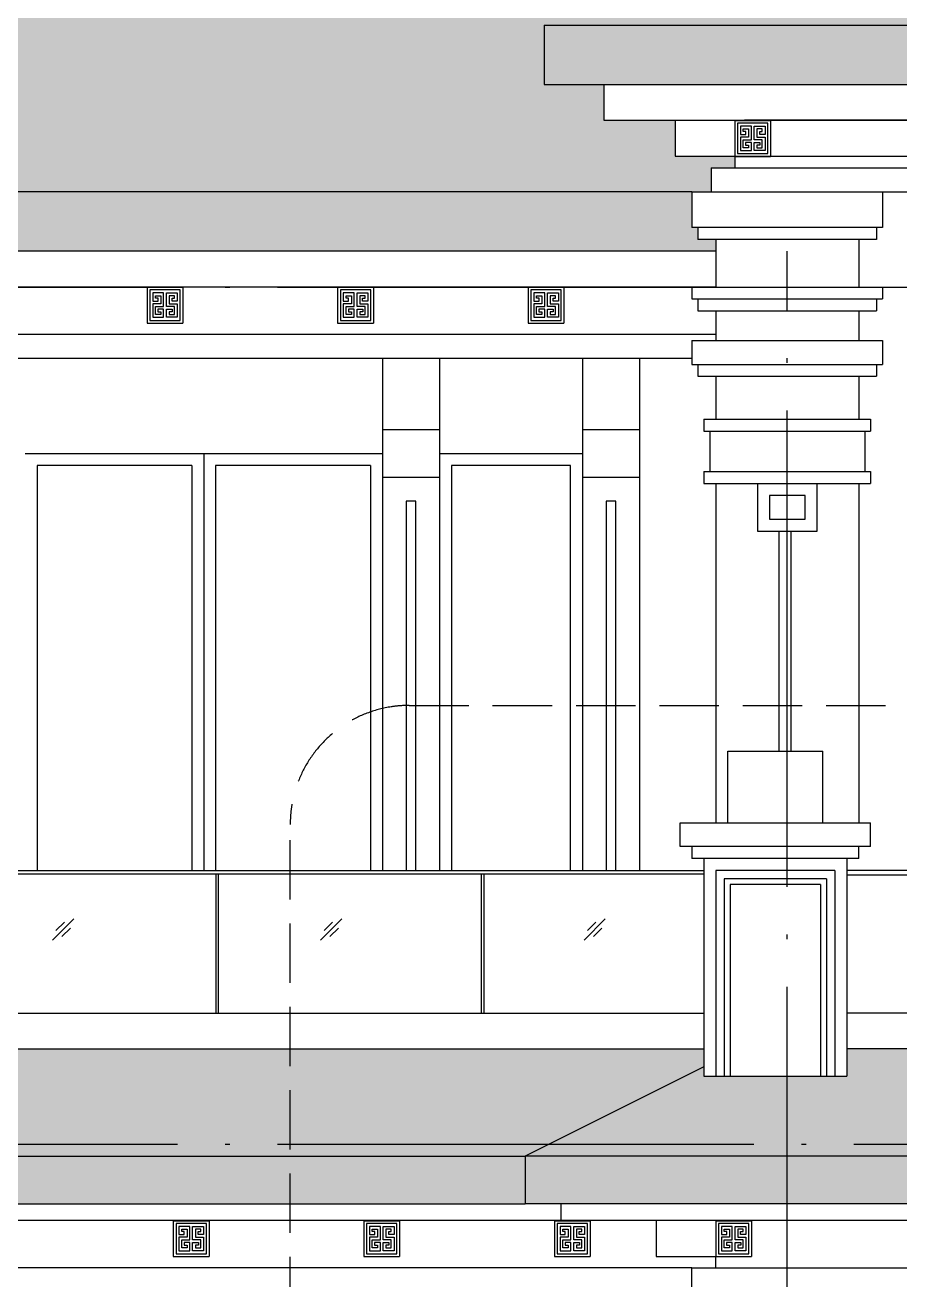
# Model space of a CAD drawing. Extents: x 44111 to 90315, y 4379 to 151689.
# Drawn here: x 57573 to 61246, y 138549 to 143819 of the extents above; entities that cross this region are included whole.
import ezdxf

# ---------------------------------------------------------------- set-up
doc = ezdxf.new("R2010")
doc.units = 0
doc.header["$LTSCALE"] = 1000
doc.header["$MEASUREMENT"] = 0
doc.linetypes.add('DASH', pattern=[0.35, 0.25, -0.1])
doc.linetypes.add('DOTE', pattern=[2.42, 2, -0.2, 0.02, -0.2])
for name, color, linetype in [('A-DOTE', 1, 'DOTE'), ('A-瓦屋面填充', 8, 'Continuous'), ('A-立面外墙材料填充', 8, 'Continuous'), ('A-立面看线', 50, 'Continuous'), ('DIM_ELEV', 3, 'Continuous'), ('J-LM-外墙材料分色', 249, 'Continuous'), ('J-LM-门窗框', 157, 'Continuous'), ('SURFACE', 6, 'Continuous')]:
    doc.layers.add(name, color=color, linetype=linetype)
pattern_1 = [(180, (-591384.08, 755430.08), (-200, -200), [40, -160]), (225, (-591464.08, 755410.08), (-2e-14, -200), [56.56854, -226.27417]), (270, (-591504.08, 755370.08), (200, -200), [200]), (315, (-591544.08, 755410.08), (200, -5e-14), [56.56854, -226.27417]), (206.565051, (-591424.08, 755430.08), (-200, -2e-07), [44.72, -402.493595]), (153.434949, (-591544.08, 755410.08), (-200, 2e-07), [44.72, -402.493595])]
pattern_2 = [(41.9872125, (-591259.077, 755447.22), (299.9999956, 225.0000049), [4.804866, -1004.216925]), (68.1985905, (-591330.505, 755439.72), (149.9999999, 450.0000002), [17.30946, -1194.35262]), (60.945396, (-591334.077, 755431.15), (149.99998994, 225.0000064), [7.35402, -1536.99045]), (90, (-591330.5, 755437.58), (150, -9e-15), [2.142857, -222.85713]), (71.565051, (-591260.505, 755442.936), (3e-07, 225.0000005), [4.51754, -469.824105]), (171.469234, (-591260.505, 755442.936), (-149.9999995, 1.4e-06), [7.222767, -1509.5583]), (79.215702, (-591270.505, 755429.007), (150.00000075, 900.0000004), [15.269685, -1588.04715]), (62.1329961, (-591383.3624, 755497.5784), (599.99999271, 1125.0000044), [35.147284, -7345.78245]), (0, (-591381.2, 755530.57), (0, 225), [0, -150]), (64.9831065, (-591284.077, 755571.507), (300.00000076, 674.99999954), [23.647065, -2459.2947]), (81.4391104, (-591226.2196, 755482.5784), (299.999999483, 2024.99998723), [33.588522, -7020.0009]), (82.8749836, (-591309.077, 755502.936), (149.99999099, 1125.00000113), [17.276266, -3610.7397]), (76.75948, (-591324.077, 755455.793), (150.00000146, 674.99999948), [37.42339, -3892.0326]), (0, (-591347.46, 755455.9), (0, 225), [0, -150]), (0, (-591345.05, 755453.5), (0, 225), [0, -150]), (0, (-591328.18, 755465.54), (0, 225), [0, -150]), (0, (-591333, 755492.03), (0, 225), [0, -150]), (59.0362434, (-591315.505, 755492.221), (149.99998805, 225.00000645), [12.494896, -2611.4334]), (0, (-591309.1, 755502.52), (0, 225), [0, -150]), (0, (-591328.18, 755494.44), (0, 225), [0, -150]), (0, (-591320.95, 755508.9), (0, 225), [0, -150]), (0, (-591328.18, 755487.21), (0, 225), [0, -150]), (50.194429, (-591241.22, 755471.864), (150.0000001, 225.0000001), [5.57875, -1165.9587]), (90, (-591241.22, 755465.44), (150, -9e-15), [6.42857, -218.57142]), (43.6677801, (-591249.077, 755457.936), (450.00000034, 449.99999912), [10.862076, -2270.1738]), (90, (-591249.08, 755455.8), (150, -9e-15), [2.142857, -222.85713]), (39.805571, (-591255.505, 755450.436), (299.99999284, 225.00000885), [8.368125, -1748.93805]), (0, (-591277.57, 755465.54), (0, 225), [0, -150]), (0, (-591240.9, 755472.33), (0, 225), [0, -150]), (0, (-591240.9, 755472.33), (0, 225), [0, -150]), (29.3577535, (-591237.648, 755476.15), (449.9999991, 225.0000013), [13.112542, -1363.704435]), (0, (-591241.41, 755487.21), (0, 225), [0, -150]), (146.309932, (-591284.077, 755571.507), (-300.00000184, 224.9999961), [15.452362, -1607.0457]), (8.1301023, (-591300.505, 755541.507), (1499.99998944, 224.99999867), [15.152287, -3166.8282]), (47.8624052, (-591334.077, 755537.221), (600.000000265, 674.999999374), [20.22829, -4227.71235]), (14.6208739, (-591366.934, 755528.65), (899.99999752, 225.00000939), [33.956755, -3531.5025]), (0, (-591354.7, 755542.6), (0, 225), [0, -150]), (18.4349488, (-591306.934, 755520.078), (600.00000006, 224.9999993), [6.77631, -1416.248625]), (16.699244, (-591300.505, 755522.22), (149.999997, 1.24e-05), [3.72868, -779.294295]), (101.093723, (-591296.934, 755523.293), (-300.00000262, 1574.99998526), [18.561123, -3879.2748]), (0, (-591316.13, 755532.98), (0, 225), [0, -150]), (0, (-591300.58, 755541.93), (0, 225), [0, -150]), (0, (-591320.95, 755516.12), (0, 225), [0, -150]), (0, (-591340.23, 755564.29), (0, 225), [0, -150]), (0, (-591347.46, 755554.65), (0, 225), [0, -150]), (44.1449026, (-591309.077, 755568.293), (450.00000077, 449.99999998), [16.92194, -3536.6853]), (54.5829447, (-591320.505, 755552.221), (150.00000042, 224.99999911), [19.720626, -4121.6106]), (0, (-591308.87, 755568.44), (0, 225), [0, -150]), (0, (-591330.6, 755557.06), (0, 225), [0, -150]), (0, (-591308.87, 755568.44), (0, 225), [0, -150]), (0, (-591320.48, 755551.87), (0, 225), [0, -150]), (75.0685828, (-591285.505, 755543.65), (150, 675.0000002), [5.544348, -1158.76875]), (90, (-591284.08, 755549), (150, -9e-15), [22.5, -202.5]), (50.194429, (-591257.648, 755643.293), (150.0000001, 225.0000001), [5.57875, -1165.9587]), (0, (-591299.26, 755595.6), (0, 225), [0, -150]), (0, (-591294.44, 755593.2), (0, 225), [0, -150]), (0, (-591313.72, 755598), (0, 225), [0, -150]), (0, (-591289.62, 755624.5), (0, 225), [0, -150]), (53.1301023, (-591274.077, 755611.15), (150.00000021, 224.99999986), [10.714286, -2239.28565]), (90, (-591274.08, 755592.94), (150, -9e-15), [18.214285, -206.78571]), (0, (-591274.05, 755593.3), (0, 225), [0, -150]), (23.1985905, (-591262.648, 755641.15), (450.0000003, 225.0000001), [5.43984, -1136.926125]), (66.037511, (-591264.077, 755637.936), (150, 449.9999997), [3.51745, -735.14688]), (66.037511, (-591265.505, 755634.72), (150, 449.9999997), [3.51745, -735.14688]), (81.8698976, (-591267.648, 755619.721), (150.00000065, 1125.00000011), [15.152287, -3166.8282]), (90, (-591254.08, 755647.58), (150, -9e-15), [5.357144, -219.642855]), (0, (-591270.55, 755655.08), (0, 225), [0, -150])]

# ---------------------------------------------------------------- blocks, each defined once
blk = doc.blocks.new('A$C699906CB')
for p, q in [((179, 179), (0, 0)), ((100, 150), (29, 79)), ((150, 100), (79, 29))]:
    blk.add_line(p, q)
blk = doc.blocks.new('IKJJJJJJJ')
at = {"layer": 'A-立面看线'}
for p, q in [((637154.8, -889743.8), (642432.4, -889743.8)), ((637154.8, -889843.8), (637154.8, -889743.8))]:
    blk.add_line(p, q, dxfattribs=at)
blk = doc.blocks.new('1')
at = {"layer": 'DIM_ELEV', "linetype": 'DASH'}
for p, q in [((650570.7, -614468.3), (657432.8, -614468.3)), ((650070.7, -624733.9), (650070.7, -614968.3))]:
    blk.add_line(p, q, dxfattribs=at)
blk.add_arc((650570.7, -614968.3), 500, 90, 180, dxfattribs=at)

msp = doc.modelspace()

# ---------------------------------------------------------------- hatches: boundary and pattern name
at = {"layer": 'A-瓦屋面填充'}
h = msp.add_hatch(dxfattribs=at)
h.set_pattern_fill('弯瓦屋面', color=256, scale=100, angle=180)
h.set_pattern_definition(pattern_1)
h.paths.add_polyline_path([(63063.5, 145175.3), (62382.5, 145175.3), (62082.5, 145475.3), (62682.5, 145475.3), (62382.5, 145175.3), (63063.5, 145175.3), (65473.5, 143819.2), (66373.5, 143819.2), (66373.5, 143569.2), (66123.5, 143569.2), (66123.5, 143419.2), (65823.5, 143419.2), (65823.5, 143269.2), (65573.5, 143269.2), (65573.5, 143219.2), (65623.5, 143219.2), (65623.5, 143119.2), (65753.5, 143119.2), (69673.5, 143119.2), (63973.5, 145969.2), (62972.9, 145969.2), (61393.5, 145979.2), (56347.1, 143456), (56425.2, 143119.2), (60373.5, 143119.2), (60373.5, 143119.2), (60453.5, 143119.2), (60453.5, 143219.2), (60553.5, 143219.2), (60553.5, 143269.2), (60303.5, 143269.2), (60303.5, 143419.2), (60003.5, 143419.2), (60003.5, 143569.2), (59753.5, 143569.2), (59753.5, 143819.2), (60653.5, 143819.2)])
h.paths.add_polyline_path([(63063.5, 145175.3), (60653.5, 143819.2), (63003.5, 143819.2), (62703.5, 144119.2), (63303.5, 144119.2), (63003.5, 143819.2), (65473.5, 143819.2)], flags=17)
h.paths.add_polyline_path([(61933.9, 144149.8), (63002.7, 144149.8), (63002.7, 144596), (61933.9, 144596)], flags=24)
h = msp.add_hatch(dxfattribs=at)
h.set_pattern_fill('弯瓦屋面', color=256, scale=100, angle=180)
h.set_pattern_definition(pattern_1)
h.paths.add_polyline_path([(58686.6, 139519.2), (56153.5, 139519.2), (56153.5, 139404), (55793.5, 139404), (55793.5, 139119.2), (58686.6, 139119.2)])
h.paths.add_polyline_path([(55793.5, 139404), (55553.5, 139404), (55553.5, 139446), (54972.5, 139119.2), (55793.5, 139119.2)])
h.paths.add_polyline_path([(55793.5, 139119.2), (54972.5, 139119.2), (54883.6, 139069.2), (55793.5, 139069.2)])
h.paths.add_polyline_path([(58686.6, 139119.2), (55793.5, 139119.2), (55793.5, 139069.2), (58686.6, 139069.2)])
h.paths.add_polyline_path([(59773.2, 139119.2), (58686.6, 139119.2), (58686.6, 139069.2), (59673.2, 139069.2)])
h.paths.add_polyline_path([(60423.5, 139444.3), (60423.5, 139519.2), (58686.6, 139519.2), (58686.6, 139119.2), (59773.2, 139119.2)])
h.paths.add_polyline_path([(65353.5, 139404.2), (65103.5, 139404.2), (65103.5, 139519.2), (61023.5, 139519.2), (61023.5, 139404.2), (60773.5, 139404.2), (60773.5, 139119.2), (65353.5, 139119.2)])
h.paths.add_polyline_path([(60773.5, 139404.2), (60423.5, 139404.2), (60423.5, 139444.3), (59773.2, 139119.2), (60773.5, 139119.2)])
h.paths.add_polyline_path([(60773.5, 139119.2), (59773.2, 139119.2), (59673.2, 139069.2), (60773.5, 139069.2)])
h.paths.add_polyline_path([(65353.5, 139119.2), (60773.5, 139119.2), (60773.5, 139069.2), (65353.5, 139069.2)])
h.paths.add_polyline_path([(65703.5, 139413.6), (65703.5, 139404.2), (65353.5, 139404.2), (65353.5, 139119.2), (66344.6, 139119.2)])
h.paths.add_polyline_path([(66344.6, 139119.2), (65353.5, 139119.2), (65353.5, 139069.2), (66453.5, 139069.2)])
h.paths.add_polyline_path([(69553.5, 139404), (69193.5, 139404), (69193.5, 139519.2), (65703.5, 139519.2), (65703.5, 139413.6), (66344.6, 139119.2), (69553.5, 139119.2)])
h.paths.add_polyline_path([(69793.5, 139446), (69793.5, 139404), (69553.5, 139404), (69553.5, 139119.2), (70374.5, 139119.2)])
h.paths.add_polyline_path([(69553.5, 139119.2), (66344.6, 139119.2), (66453.5, 139069.2), (69553.5, 139069.2)])
h.paths.add_polyline_path([(70374.5, 139119.2), (69553.5, 139119.2), (69553.5, 139069.2), (70463.4, 139069.2)])
h = msp.add_hatch(dxfattribs=at)
h.set_pattern_fill('弯瓦屋面', color=256, scale=100, angle=180)
h.set_pattern_definition(pattern_1)
h.paths.add_polyline_path([(55793.5, 139069.2), (54883.6, 139069.2), (54883.6, 139069.2), (54883.6, 138869.2), (55033.6, 138869.2), (55793.5, 138869.2)])
h.paths.add_polyline_path([(58686.6, 139069.2), (55793.5, 139069.2), (55793.5, 138869.2), (58686.6, 138869.2)])
h.paths.add_polyline_path([(60773.5, 139069.2), (59673.2, 139069.2), (59673.2, 138869.2), (60773.5, 138869.2)])
h.paths.add_polyline_path([(59673.2, 139069.2), (58686.6, 139069.2), (58686.6, 138869.2), (59673.2, 138869.2)])
h.paths.add_polyline_path([(65353.5, 139069.2), (60773.5, 139069.2), (60773.5, 138869.2), (61408.1, 138869.2), (65353.5, 138869.2)])
at = {"layer": 'J-LM-外墙材料分色'}
h = msp.add_hatch(dxfattribs=at)
h.set_pattern_fill('大理石', color=159, scale=50)
h.set_pattern_definition(pattern_2)
h.paths.add_polyline_path([(56425.2, 143119.2), (54873.5, 143119.2), (54873.5, 142869.2), (56483.2, 142869.2)])
h.paths.add_polyline_path([(60398.5, 142969.2), (60373.5, 142969.2), (60373.5, 143119.2), (56425.2, 143119.2), (56483.2, 142869.2), (60473.5, 142869.2), (60473.5, 142919.2), (60398.5, 142919.2)])
h.paths.add_polyline_path([(66373.5, 143819.2), (59753.5, 143819.2), (59753.5, 143569.2), (66373.5, 143569.2)])
h.paths.add_polyline_path([(70473.5, 143119.2), (65753.5, 143119.2), (65753.5, 142969.2), (65728.5, 142969.2), (65728.5, 142919.2), (65653.5, 142919.2), (65653.5, 142869.2), (70473.5, 142869.2)])
h = msp.add_hatch(dxfattribs=at)
h.set_pattern_fill('大理石', color=159, scale=50)
h.set_pattern_definition(pattern_2)
h.paths.add_polyline_path([(69553.5, 139069.2), (66548.7, 139069.2), (66548.7, 138869.2), (69553.5, 138869.2)])
h.paths.add_polyline_path([(66548.7, 139069.2), (66453.8, 139069.2), (66453.8, 138869.2), (66548.7, 138869.2)])
h.paths.add_polyline_path([(70463.4, 139069.2), (69553.5, 139069.2), (69553.5, 138869.2), (70313.4, 138869.2), (70313.4, 138869.2), (70463.4, 138869.2)])
h.paths.add_polyline_path([(66453.5, 139069.2), (60773.5, 139069.2), (60773.5, 138869.2), (61408.1, 138869.2), (66453.5, 138869.2), (66453.5, 139069.2)])

# ---------------------------------------------------------------- linework, layer by layer
for p, q in [((60553.5, 143417.9), (60703.5, 143417.9)), ((60564.7, 143406.7), (60564.7, 143279.2)), ((60692.2, 143406.7), (60564.7, 143406.7)), ((65413.5, 143419.2), (60593.5, 143419.2)), ((60692.2, 143279.2), (60692.2, 143406.7)), ((60703.5, 143417.9), (60703.5, 143267.9)), ((60622.7, 143394.1), (60577.1, 143394.1)), ((60577.1, 143394.1), (60577.1, 143360)), ((60577.1, 143360), (60599.4, 143360)), ((60577.1, 143348.7), (60577.1, 143291.9)), ((60611.4, 143348.7), (60577.1, 143348.7)), ((60588.6, 143371.9), (60588.6, 143382.8)), ((60588.6, 143382.8), (60611.4, 143382.8)), ((60599.4, 143371.9), (60588.6, 143371.9)), ((60599.4, 143360), (60599.4, 143371.9)), ((60611.4, 143382.8), (60611.4, 143348.7)), ((60622.7, 143337.2), (60622.7, 143394.1)), ((60634.7, 143394.1), (60680.2, 143394.1)), ((60634.7, 143337.2), (60634.7, 143394.1)), ((60646, 143382.8), (60646, 143348.7)), ((60668.7, 143382.8), (60646, 143382.8)), ((60646, 143348.7), (60680.2, 143348.7)), ((60657.9, 143371.9), (60668.7, 143371.9)), ((60657.9, 143360), (60657.9, 143371.9)), ((60680.2, 143360), (60657.9, 143360)), ((60668.7, 143371.9), (60668.7, 143382.8)), ((60680.2, 143394.1), (60680.2, 143360)), ((60680.2, 143348.7), (60680.2, 143291.9)), ((60577.1, 143291.9), (60622.7, 143291.9)), ((60588.6, 143303.2), (60588.6, 143337.2)), ((60588.6, 143337.2), (60622.7, 143337.2)), ((60611.4, 143303.2), (60588.6, 143303.2)), ((60598.7, 143326), (60598.7, 143314.7)), ((60622.7, 143326), (60598.7, 143326)), ((60598.7, 143314.7), (60611.4, 143314.7)), ((60611.4, 143314.7), (60611.4, 143303.2)), ((60622.7, 143291.9), (60622.7, 143326)), ((60668.7, 143337.2), (60634.7, 143337.2)), ((60634.7, 143326), (60658.6, 143326)), ((60634.7, 143291.9), (60634.7, 143326)), ((60680.2, 143291.9), (60634.7, 143291.9)), ((60646, 143314.7), (60646, 143303.2)), ((60658.6, 143314.7), (60646, 143314.7)), ((60646, 143303.2), (60668.7, 143303.2)), ((60658.6, 143326), (60658.6, 143314.7)), ((60668.7, 143303.2), (60668.7, 143337.2)), ((60553.5, 143267.9), (60703.5, 143267.9)), ((60564.7, 143279.2), (60692.2, 143279.2))]:
    msp.add_line(p, q)
at = {"layer": 'A-DOTE'}
for p, q in [((60773.5, 130520.4), (60773.5, 142869.2)), ((53793.5, 142719.2), (77553.5, 142719.2)), ((53793.5, 139119.2), (77553.5, 139119.2))]:
    msp.add_line(p, q, dxfattribs=at)
at = {"layer": 'A-立面外墙材料填充'}
for p, q in [((58085.8, 142717.9), (58085.8, 142567.9)), ((58085.8, 142717.9), (58235.8, 142717.9)), ((58235.8, 142717.9), (58235.8, 142567.9)), ((58885.8, 142717.9), (58885.8, 142567.9)), ((58885.8, 142717.9), (59035.8, 142717.9)), ((59035.8, 142717.9), (59035.8, 142567.9)), ((59685.8, 142717.9), (59685.8, 142567.9)), ((59685.8, 142717.9), (59835.8, 142717.9)), ((59835.8, 142717.9), (59835.8, 142567.9)), ((58097.1, 142706.7), (58097.1, 142579.2)), ((58224.6, 142706.7), (58097.1, 142706.7)), ((58155, 142694.1), (58109.4, 142694.1)), ((58109.4, 142694.1), (58109.4, 142660)), ((58109.4, 142660), (58131.7, 142660)), ((58120.9, 142671.9), (58120.9, 142682.8)), ((58120.9, 142682.8), (58143.7, 142682.8)), ((58131.7, 142671.9), (58120.9, 142671.9)), ((58131.7, 142660), (58131.7, 142671.9)), ((58143.7, 142682.8), (58143.7, 142648.7)), ((58155, 142637.2), (58155, 142694.1)), ((58167, 142694.1), (58212.6, 142694.1)), ((58167, 142637.2), (58167, 142694.1)), ((58178.3, 142682.8), (58178.3, 142648.7)), ((58201.1, 142682.8), (58178.3, 142682.8)), ((58190.3, 142671.9), (58201.1, 142671.9)), ((58190.3, 142660), (58190.3, 142671.9)), ((58212.6, 142660), (58190.3, 142660)), ((58201.1, 142671.9), (58201.1, 142682.8)), ((58212.6, 142694.1), (58212.6, 142660)), ((58224.6, 142579.2), (58224.6, 142706.7)), ((58897.1, 142706.7), (58897.1, 142579.2)), ((59024.6, 142706.7), (58897.1, 142706.7)), ((58955, 142694.1), (58909.4, 142694.1)), ((58909.4, 142694.1), (58909.4, 142660)), ((58909.4, 142660), (58931.7, 142660)), ((58920.9, 142671.9), (58920.9, 142682.8)), ((58920.9, 142682.8), (58943.7, 142682.8)), ((58931.7, 142671.9), (58920.9, 142671.9)), ((58931.7, 142660), (58931.7, 142671.9)), ((58943.7, 142682.8), (58943.7, 142648.7)), ((58955, 142637.2), (58955, 142694.1)), ((58967, 142694.1), (59012.6, 142694.1)), ((58967, 142637.2), (58967, 142694.1)), ((58978.3, 142682.8), (58978.3, 142648.7)), ((59001.1, 142682.8), (58978.3, 142682.8)), ((58990.3, 142671.9), (59001.1, 142671.9)), ((58990.3, 142660), (58990.3, 142671.9)), ((59012.6, 142660), (58990.3, 142660)), ((59001.1, 142671.9), (59001.1, 142682.8)), ((59012.6, 142694.1), (59012.6, 142660)), ((59024.6, 142579.2), (59024.6, 142706.7)), ((59697.1, 142706.7), (59697.1, 142579.2)), ((59824.6, 142706.7), (59697.1, 142706.7)), ((59755, 142694.1), (59709.4, 142694.1)), ((59709.4, 142694.1), (59709.4, 142660)), ((59709.4, 142660), (59731.7, 142660)), ((59720.9, 142671.9), (59720.9, 142682.8)), ((59720.9, 142682.8), (59743.7, 142682.8)), ((59731.7, 142671.9), (59720.9, 142671.9)), ((59731.7, 142660), (59731.7, 142671.9)), ((59743.7, 142682.8), (59743.7, 142648.7)), ((59755, 142637.2), (59755, 142694.1)), ((59767, 142694.1), (59812.6, 142694.1)), ((59767, 142637.2), (59767, 142694.1)), ((59778.3, 142682.8), (59778.3, 142648.7)), ((59801.1, 142682.8), (59778.3, 142682.8)), ((59790.3, 142671.9), (59801.1, 142671.9)), ((59790.3, 142660), (59790.3, 142671.9)), ((59812.6, 142660), (59790.3, 142660)), ((59801.1, 142671.9), (59801.1, 142682.8)), ((59812.6, 142694.1), (59812.6, 142660)), ((59824.6, 142579.2), (59824.6, 142706.7)), ((58109.4, 142648.7), (58109.4, 142591.9)), ((58143.7, 142648.7), (58109.4, 142648.7)), ((58120.9, 142603.2), (58120.9, 142637.2)), ((58120.9, 142637.2), (58155, 142637.2)), ((58131, 142626), (58131, 142614.7)), ((58155, 142626), (58131, 142626)), ((58131, 142614.7), (58143.7, 142614.7)), ((58143.7, 142614.7), (58143.7, 142603.2)), ((58155, 142591.9), (58155, 142626)), ((58201.1, 142637.2), (58167, 142637.2)), ((58167, 142626), (58191, 142626)), ((58167, 142591.9), (58167, 142626)), ((58178.3, 142648.7), (58212.6, 142648.7)), ((58178.3, 142614.7), (58178.3, 142603.2)), ((58191, 142614.7), (58178.3, 142614.7)), ((58191, 142626), (58191, 142614.7)), ((58201.1, 142603.2), (58201.1, 142637.2)), ((58212.6, 142648.7), (58212.6, 142591.9)), ((58909.4, 142648.7), (58909.4, 142591.9)), ((58943.7, 142648.7), (58909.4, 142648.7)), ((58920.9, 142603.2), (58920.9, 142637.2)), ((58920.9, 142637.2), (58955, 142637.2)), ((58931, 142626), (58931, 142614.7)), ((58955, 142626), (58931, 142626)), ((58931, 142614.7), (58943.7, 142614.7)), ((58943.7, 142614.7), (58943.7, 142603.2)), ((58955, 142591.9), (58955, 142626)), ((59001.1, 142637.2), (58967, 142637.2)), ((58967, 142626), (58991, 142626)), ((58967, 142591.9), (58967, 142626)), ((58978.3, 142648.7), (59012.6, 142648.7)), ((58978.3, 142614.7), (58978.3, 142603.2)), ((58991, 142614.7), (58978.3, 142614.7)), ((58991, 142626), (58991, 142614.7)), ((59001.1, 142603.2), (59001.1, 142637.2)), ((59012.6, 142648.7), (59012.6, 142591.9)), ((59709.4, 142648.7), (59709.4, 142591.9)), ((59743.7, 142648.7), (59709.4, 142648.7)), ((59720.9, 142603.2), (59720.9, 142637.2)), ((59720.9, 142637.2), (59755, 142637.2)), ((59731, 142626), (59731, 142614.7)), ((59755, 142626), (59731, 142626)), ((59731, 142614.7), (59743.7, 142614.7)), ((59743.7, 142614.7), (59743.7, 142603.2)), ((59755, 142591.9), (59755, 142626)), ((59801.1, 142637.2), (59767, 142637.2)), ((59767, 142626), (59791, 142626)), ((59767, 142591.9), (59767, 142626)), ((59778.3, 142648.7), (59812.6, 142648.7)), ((59778.3, 142614.7), (59778.3, 142603.2)), ((59791, 142614.7), (59778.3, 142614.7)), ((59791, 142626), (59791, 142614.7)), ((59801.1, 142603.2), (59801.1, 142637.2)), ((59812.6, 142648.7), (59812.6, 142591.9)), ((58085.8, 142567.9), (58235.8, 142567.9)), ((58097.1, 142579.2), (58224.6, 142579.2)), ((58109.4, 142591.9), (58155, 142591.9)), ((58143.7, 142603.2), (58120.9, 142603.2)), ((58212.6, 142591.9), (58167, 142591.9)), ((58178.3, 142603.2), (58201.1, 142603.2)), ((58885.8, 142567.9), (59035.8, 142567.9)), ((58897.1, 142579.2), (59024.6, 142579.2)), ((58909.4, 142591.9), (58955, 142591.9)), ((58943.7, 142603.2), (58920.9, 142603.2)), ((59012.6, 142591.9), (58967, 142591.9)), ((58978.3, 142603.2), (59001.1, 142603.2)), ((59685.8, 142567.9), (59835.8, 142567.9)), ((59697.1, 142579.2), (59824.6, 142579.2)), ((59709.4, 142591.9), (59755, 142591.9)), ((59743.7, 142603.2), (59720.9, 142603.2)), ((59812.6, 142591.9), (59767, 142591.9)), ((59778.3, 142603.2), (59801.1, 142603.2)), ((60473.5, 140269.2), (60473.5, 139404.2)), ((60973.5, 140269.2), (60473.5, 140269.2)), ((60973.5, 140269.2), (60973.5, 139404.2)), ((60508.5, 140234.2), (60508.5, 139404.2)), ((60938.5, 140234.2), (60508.5, 140234.2)), ((60533.5, 140209.2), (60533.5, 139404.2)), ((60913.5, 140209.2), (60533.5, 140209.2)), ((60913.5, 140209.2), (60913.5, 139404.2)), ((60938.5, 140234.2), (60938.5, 139404.2)), ((58195.8, 138797.9), (58195.8, 138647.9)), ((58195.8, 138797.9), (58345.8, 138797.9)), ((58207.1, 138786.7), (58207.1, 138659.2)), ((58334.6, 138786.7), (58207.1, 138786.7)), ((58265, 138774.1), (58219.4, 138774.1)), ((58219.4, 138774.1), (58219.4, 138740)), ((58230.9, 138751.9), (58230.9, 138762.8)), ((58230.9, 138762.8), (58253.7, 138762.8)), ((58253.7, 138762.8), (58253.7, 138728.7)), ((58265, 138717.2), (58265, 138774.1)), ((58277, 138774.1), (58322.6, 138774.1)), ((58277, 138717.2), (58277, 138774.1)), ((58288.3, 138762.8), (58288.3, 138728.7)), ((58311.1, 138762.8), (58288.3, 138762.8)), ((58311.1, 138751.9), (58311.1, 138762.8)), ((58322.6, 138774.1), (58322.6, 138740)), ((58334.6, 138659.2), (58334.6, 138786.7)), ((58345.8, 138797.9), (58345.8, 138647.9)), ((58995.8, 138797.9), (58995.8, 138647.9)), ((58995.8, 138797.9), (59145.8, 138797.9)), ((59007.1, 138786.7), (59007.1, 138659.2)), ((59134.6, 138786.7), (59007.1, 138786.7)), ((59065, 138774.1), (59019.4, 138774.1)), ((59019.4, 138774.1), (59019.4, 138740)), ((59030.9, 138751.9), (59030.9, 138762.8)), ((59030.9, 138762.8), (59053.7, 138762.8)), ((59053.7, 138762.8), (59053.7, 138728.7)), ((59065, 138717.2), (59065, 138774.1)), ((59077, 138774.1), (59122.6, 138774.1)), ((59077, 138717.2), (59077, 138774.1)), ((59088.3, 138762.8), (59088.3, 138728.7)), ((59111.1, 138762.8), (59088.3, 138762.8)), ((59111.1, 138751.9), (59111.1, 138762.8)), ((59122.6, 138774.1), (59122.6, 138740)), ((59134.6, 138659.2), (59134.6, 138786.7)), ((59145.8, 138797.9), (59145.8, 138647.9)), ((59795.8, 138797.9), (59795.8, 138647.9)), ((59795.8, 138797.9), (59945.8, 138797.9)), ((59807.1, 138786.7), (59807.1, 138659.2)), ((59934.6, 138786.7), (59807.1, 138786.7)), ((59865, 138774.1), (59819.4, 138774.1)), ((59819.4, 138774.1), (59819.4, 138740)), ((59830.9, 138751.9), (59830.9, 138762.8)), ((59830.9, 138762.8), (59853.7, 138762.8)), ((59853.7, 138762.8), (59853.7, 138728.7)), ((59865, 138717.2), (59865, 138774.1)), ((59877, 138774.1), (59922.6, 138774.1)), ((59877, 138717.2), (59877, 138774.1)), ((59888.3, 138762.8), (59888.3, 138728.7)), ((59911.1, 138762.8), (59888.3, 138762.8)), ((59911.1, 138751.9), (59911.1, 138762.8)), ((59922.6, 138774.1), (59922.6, 138740)), ((59934.6, 138659.2), (59934.6, 138786.7)), ((59945.8, 138797.9), (59945.8, 138647.9)), ((60473.2, 138797.9), (60473.2, 138647.9)), ((60473.2, 138797.9), (60623.2, 138797.9)), ((60484.4, 138786.7), (60484.4, 138659.2)), ((60611.9, 138786.7), (60484.4, 138786.7)), ((60542.3, 138774.1), (60496.8, 138774.1)), ((60496.8, 138774.1), (60496.8, 138740)), ((60508.3, 138751.9), (60508.3, 138762.8)), ((60508.3, 138762.8), (60531, 138762.8)), ((60531, 138762.8), (60531, 138728.7)), ((60542.3, 138717.2), (60542.3, 138774.1)), ((60554.3, 138774.1), (60599.9, 138774.1)), ((60554.3, 138717.2), (60554.3, 138774.1)), ((60565.7, 138762.8), (60565.7, 138728.7)), ((60588.4, 138762.8), (60565.7, 138762.8)), ((60588.4, 138751.9), (60588.4, 138762.8)), ((60599.9, 138774.1), (60599.9, 138740)), ((60611.9, 138659.2), (60611.9, 138786.7)), ((60623.2, 138797.9), (60623.2, 138647.9)), ((58219.4, 138740), (58241.7, 138740)), ((58219.4, 138728.7), (58219.4, 138671.9)), ((58253.7, 138728.7), (58219.4, 138728.7)), ((58241.7, 138751.9), (58230.9, 138751.9)), ((58230.9, 138683.2), (58230.9, 138717.2)), ((58230.9, 138717.2), (58265, 138717.2)), ((58241.7, 138740), (58241.7, 138751.9)), ((58311.1, 138717.2), (58277, 138717.2)), ((58288.3, 138728.7), (58322.6, 138728.7)), ((58300.3, 138751.9), (58311.1, 138751.9)), ((58300.3, 138740), (58300.3, 138751.9)), ((58322.6, 138740), (58300.3, 138740)), ((58311.1, 138683.2), (58311.1, 138717.2)), ((58322.6, 138728.7), (58322.6, 138671.9)), ((59019.4, 138740), (59041.7, 138740)), ((59019.4, 138728.7), (59019.4, 138671.9)), ((59053.7, 138728.7), (59019.4, 138728.7)), ((59041.7, 138751.9), (59030.9, 138751.9)), ((59030.9, 138683.2), (59030.9, 138717.2)), ((59030.9, 138717.2), (59065, 138717.2)), ((59041.7, 138740), (59041.7, 138751.9)), ((59111.1, 138717.2), (59077, 138717.2)), ((59088.3, 138728.7), (59122.6, 138728.7)), ((59100.3, 138751.9), (59111.1, 138751.9)), ((59100.3, 138740), (59100.3, 138751.9)), ((59122.6, 138740), (59100.3, 138740)), ((59111.1, 138683.2), (59111.1, 138717.2)), ((59122.6, 138728.7), (59122.6, 138671.9)), ((59819.4, 138740), (59841.7, 138740)), ((59819.4, 138728.7), (59819.4, 138671.9)), ((59853.7, 138728.7), (59819.4, 138728.7)), ((59841.7, 138751.9), (59830.9, 138751.9)), ((59830.9, 138683.2), (59830.9, 138717.2)), ((59830.9, 138717.2), (59865, 138717.2)), ((59841.7, 138740), (59841.7, 138751.9)), ((59911.1, 138717.2), (59877, 138717.2)), ((59888.3, 138728.7), (59922.6, 138728.7)), ((59900.3, 138751.9), (59911.1, 138751.9)), ((59900.3, 138740), (59900.3, 138751.9)), ((59922.6, 138740), (59900.3, 138740)), ((59911.1, 138683.2), (59911.1, 138717.2)), ((59922.6, 138728.7), (59922.6, 138671.9)), ((60496.8, 138740), (60519.1, 138740)), ((60496.8, 138728.7), (60496.8, 138671.9)), ((60531, 138728.7), (60496.8, 138728.7)), ((60519.1, 138751.9), (60508.3, 138751.9)), ((60508.3, 138683.2), (60508.3, 138717.2)), ((60508.3, 138717.2), (60542.3, 138717.2)), ((60519.1, 138740), (60519.1, 138751.9)), ((60588.4, 138717.2), (60554.3, 138717.2)), ((60565.7, 138728.7), (60599.9, 138728.7)), ((60577.6, 138751.9), (60588.4, 138751.9)), ((60577.6, 138740), (60577.6, 138751.9)), ((60599.9, 138740), (60577.6, 138740)), ((60588.4, 138683.2), (60588.4, 138717.2)), ((60599.9, 138728.7), (60599.9, 138671.9)), ((58207.1, 138659.2), (58334.6, 138659.2)), ((58219.4, 138671.9), (58265, 138671.9)), ((58253.7, 138683.2), (58230.9, 138683.2)), ((58241, 138706), (58241, 138694.7)), ((58265, 138706), (58241, 138706)), ((58241, 138694.7), (58253.7, 138694.7)), ((58253.7, 138694.7), (58253.7, 138683.2)), ((58265, 138671.9), (58265, 138706)), ((58277, 138706), (58301, 138706)), ((58277, 138671.9), (58277, 138706)), ((58322.6, 138671.9), (58277, 138671.9)), ((58288.3, 138694.7), (58288.3, 138683.2)), ((58301, 138694.7), (58288.3, 138694.7)), ((58288.3, 138683.2), (58311.1, 138683.2)), ((58301, 138706), (58301, 138694.7)), ((59007.1, 138659.2), (59134.6, 138659.2)), ((59019.4, 138671.9), (59065, 138671.9)), ((59053.7, 138683.2), (59030.9, 138683.2)), ((59041, 138706), (59041, 138694.7)), ((59065, 138706), (59041, 138706)), ((59041, 138694.7), (59053.7, 138694.7)), ((59053.7, 138694.7), (59053.7, 138683.2)), ((59065, 138671.9), (59065, 138706)), ((59077, 138706), (59101, 138706)), ((59077, 138671.9), (59077, 138706)), ((59122.6, 138671.9), (59077, 138671.9)), ((59088.3, 138694.7), (59088.3, 138683.2)), ((59101, 138694.7), (59088.3, 138694.7)), ((59088.3, 138683.2), (59111.1, 138683.2)), ((59101, 138706), (59101, 138694.7)), ((59807.1, 138659.2), (59934.6, 138659.2)), ((59819.4, 138671.9), (59865, 138671.9)), ((59853.7, 138683.2), (59830.9, 138683.2)), ((59841, 138706), (59841, 138694.7)), ((59865, 138706), (59841, 138706)), ((59841, 138694.7), (59853.7, 138694.7)), ((59853.7, 138694.7), (59853.7, 138683.2)), ((59865, 138671.9), (59865, 138706)), ((59877, 138706), (59901, 138706)), ((59877, 138671.9), (59877, 138706)), ((59922.6, 138671.9), (59877, 138671.9)), ((59888.3, 138694.7), (59888.3, 138683.2)), ((59901, 138694.7), (59888.3, 138694.7)), ((59888.3, 138683.2), (59911.1, 138683.2)), ((59901, 138706), (59901, 138694.7)), ((60484.4, 138659.2), (60611.9, 138659.2)), ((60496.8, 138671.9), (60542.3, 138671.9)), ((60531, 138683.2), (60508.3, 138683.2)), ((60518.4, 138706), (60518.4, 138694.7)), ((60542.3, 138706), (60518.4, 138706)), ((60518.4, 138694.7), (60531, 138694.7)), ((60531, 138694.7), (60531, 138683.2)), ((60542.3, 138671.9), (60542.3, 138706)), ((60554.3, 138706), (60578.3, 138706)), ((60554.3, 138671.9), (60554.3, 138706)), ((60599.9, 138671.9), (60554.3, 138671.9)), ((60565.7, 138694.7), (60565.7, 138683.2)), ((60578.3, 138694.7), (60565.7, 138694.7)), ((60565.7, 138683.2), (60588.4, 138683.2)), ((60578.3, 138706), (60578.3, 138694.7)), ((58195.8, 138647.9), (58345.8, 138647.9)), ((58995.8, 138647.9), (59145.8, 138647.9)), ((59795.8, 138647.9), (59945.8, 138647.9)), ((60473.2, 138647.9), (60623.2, 138647.9))]:
    msp.add_line(p, q, dxfattribs=at)
at = {"layer": 'A-立面看线'}
for p, q in [((59753.5, 143819.2), (59753.5, 143569.2)), ((59753.5, 143819.2), (66373.5, 143819.2)), ((59753.5, 143569.2), (66373.5, 143569.2)), ((60003.5, 143569.2), (60003.5, 143419.2)), ((60003.5, 143419.2), (66123.5, 143419.2)), ((60303.5, 143419.2), (60303.5, 143269.2)), ((60553.5, 143419.2), (60553.5, 143219.2)), ((60303.5, 143269.2), (65823.5, 143269.2)), ((60453.5, 143219.2), (60453.5, 143119.2)), ((60453.5, 143219.2), (65623.5, 143219.2)), ((60373.5, 143119.2), (54873.5, 143119.2)), ((60373.5, 143119.2), (60373.5, 142969.2)), ((60373.5, 143119.2), (61173.5, 143119.2)), ((61173.5, 143119.2), (61173.5, 142969.2)), ((61173.5, 143119.2), (65753.5, 143119.2)), ((61173.5, 142969.2), (60373.5, 142969.2)), ((60398.5, 142969.2), (60398.5, 142919.2)), ((61148.5, 142969.2), (61148.5, 142919.2)), ((61148.5, 142919.2), (60398.5, 142919.2)), ((60473.5, 142919.2), (60473.5, 142719.2)), ((61073.5, 142919.2), (61073.5, 142719.2)), ((60473.5, 142869.2), (54873.5, 142869.2)), ((60473.5, 142719.2), (55123.5, 142719.2)), ((60373.5, 142719.2), (60373.5, 142669.2)), ((60373.5, 142719.2), (61173.5, 142719.2)), ((61173.5, 142719.2), (61173.5, 142669.2)), ((60373.5, 142669.2), (61173.5, 142669.2)), ((60398.5, 142669.2), (60398.5, 142619.2)), ((61148.5, 142669.2), (61148.5, 142619.2)), ((60398.5, 142619.2), (61148.5, 142619.2)), ((60473.5, 142619.2), (60473.5, 142494.2)), ((61073.5, 142619.2), (61073.5, 142494.2)), ((60473.5, 142519.2), (55573.5, 142519.2)), ((60373.5, 142494.2), (61173.5, 142494.2)), ((60373.5, 142494.2), (60373.5, 142394.2)), ((61173.5, 142494.2), (61173.5, 142394.2)), ((60373.5, 142419.2), (55453.5, 142419.2)), ((59073.5, 142419.2), (59073.5, 140269.2)), ((59313.5, 142419.2), (59313.5, 140269.2)), ((59913.5, 142419.2), (59913.5, 140269.2)), ((60153.5, 142419.2), (60153.5, 140269.2)), ((60373.5, 142394.2), (61173.5, 142394.2)), ((60398.5, 142394.2), (60398.5, 142344.2)), ((60398.5, 142344.2), (61148.5, 142344.2)), ((60473.5, 142344.2), (60473.5, 142164.2)), ((61073.5, 142344.2), (61073.5, 142164.2)), ((61148.5, 142394.2), (61148.5, 142344.2)), ((60423.5, 142164.2), (61123.5, 142164.2)), ((60423.5, 142164.2), (60423.5, 142114.2)), ((61123.5, 142164.2), (61123.5, 142114.2)), ((59313.5, 142119.2), (59073.5, 142119.2)), ((60153.5, 142119.2), (59913.5, 142119.2)), ((60423.5, 142114.2), (61123.5, 142114.2)), ((60448.5, 142114.2), (60448.5, 141944.2)), ((61098.5, 142114.2), (61098.5, 141944.2)), ((59073.5, 142019.2), (57573.5, 142019.2)), ((59913.5, 142019.2), (59313.5, 142019.2)), ((60423.5, 141944.2), (61123.5, 141944.2)), ((60423.5, 141944.2), (60423.5, 141894.2)), ((61123.5, 141944.2), (61123.5, 141894.2)), ((59313.5, 141919.2), (59073.5, 141919.2)), ((60153.5, 141919.2), (59913.5, 141919.2)), ((60423.5, 141894.2), (61123.5, 141894.2)), ((60473.5, 141894.2), (60473.5, 140469.2)), ((60648.5, 141894.2), (60648.5, 141694.2)), ((60898.5, 141694.2), (60898.5, 141894.2)), ((61073.5, 141894.2), (61073.5, 140469.2)), ((59173.5, 141819.2), (59173.5, 140269.2)), ((59213.5, 141819.2), (59173.5, 141819.2)), ((59213.5, 140269.2), (59213.5, 141819.2)), ((60013.5, 141819.2), (60013.5, 140269.2)), ((60053.5, 141819.2), (60013.5, 141819.2)), ((60053.5, 140269.2), (60053.5, 141819.2)), ((60848.5, 141844.2), (60698.5, 141844.2)), ((60698.5, 141844.2), (60698.5, 141744.2)), ((60848.5, 141744.2), (60848.5, 141844.2)), ((60698.5, 141744.2), (60848.5, 141744.2)), ((60648.5, 141694.2), (60898.5, 141694.2)), ((60738.5, 141694.2), (60738.5, 140769.2)), ((60788.5, 141694.2), (60788.5, 140769.2)), ((60523.5, 140769.2), (60923.5, 140769.2)), ((60523.5, 140469.2), (60523.5, 140769.2)), ((60923.5, 140469.2), (60923.5, 140769.2)), ((60323.5, 140469.2), (61123.5, 140469.2)), ((60323.5, 140369.2), (60323.5, 140469.2)), ((61123.5, 140369.2), (61123.5, 140469.2)), ((61123.5, 140369.2), (60323.5, 140369.2)), ((60373.5, 140369.2), (60373.5, 140319.2)), ((61073.5, 140319.2), (61073.5, 140369.2)), ((61073.5, 140319.2), (60373.5, 140319.2)), ((60423.5, 140319.2), (60423.5, 139404.2)), ((61023.5, 140319.2), (61023.5, 139404.2)), ((56153.5, 139669.2), (60423.5, 139669.2)), ((65103.5, 139669.2), (61023.5, 139669.2)), ((56153.5, 139519.2), (60423.5, 139519.2)), ((65103.5, 139519.2), (61023.5, 139519.2)), ((60423.5, 139444.3), (59673.2, 139069.2)), ((60423.5, 139404.2), (61023.5, 139404.2)), ((54883.6, 139069.2), (59673.2, 139069.2)), ((59673.2, 139069.2), (59673.2, 138869.2)), ((66453.5, 139069.2), (59673.2, 139069.2)), ((55033.6, 138869.2), (59673.2, 138869.2)), ((61408.1, 138869.2), (59673.2, 138869.2)), ((66453.8, 138869.2), (59776.2, 138869.2)), ((59823.2, 138869.2), (59823.2, 138799.2)), ((60223.2, 138799.2), (55533.5, 138799.2)), ((66303.5, 138799.2), (59823.2, 138799.2)), ((60223.2, 138799.2), (60223.3, 138647.9)), ((60223.3, 138647.9), (60473.2, 138647.9)), ((60473.2, 138599.2), (60473.2, 138647.9)), ((60373.2, 138599.2), (55683.5, 138599.2))]:
    msp.add_line(p, q, dxfattribs=at)
at = {"layer": 'J-LM-门窗框'}
for p, q in [((58323.5, 142019.2), (58323.5, 140269.2)), ((57623.5, 141969.2), (57623.5, 140269.2)), ((58273.5, 141969.2), (57623.5, 141969.2)), ((58273.5, 141969.2), (58273.5, 140269.2)), ((59023.5, 141969.2), (58373.5, 141969.2)), ((58373.5, 141969.2), (58373.5, 140269.2)), ((59023.5, 141969.2), (59023.5, 140269.2)), ((59863.5, 141969.2), (59363.5, 141969.2)), ((59363.5, 141969.2), (59363.5, 140269.2)), ((59863.5, 140269.2), (59863.5, 141969.2)), ((56153.5, 140269.2), (60423.5, 140269.2)), ((56153.5, 140254.2), (60423.5, 140254.2)), ((58373.7, 140254.2), (58373.7, 139669.2)), ((58383.7, 140254.2), (58383.7, 139669.2)), ((59488.9, 140254.2), (59488.9, 139669.2)), ((59498.9, 140254.2), (59498.9, 139669.2)), ((65103.5, 140269.2), (61023.5, 140269.2)), ((65103.5, 140249.2), (61023.5, 140249.2))]:
    msp.add_line(p, q, dxfattribs=at)

# ---------------------------------------------------------------- block references
at = {"layer": 'DIM_ELEV'}
msp.add_blockref('1', (-591384.1, 755430.1), dxfattribs=at)
at = {"layer": 'J-LM-门窗框', "xscale": 0.5, "yscale": 0.5, "zscale": 0.5}
for p in [(57688.4, 139976.6), (58814.1, 139976.6), (59920.1, 139976.6)]:
    msp.add_blockref('A$C699906CB', p, dxfattribs=at)
at = {"layer": 'SURFACE'}
msp.add_blockref('IKJJJJJJJ', (-576781.6, 1028343), dxfattribs=at)

doc.saveas('drawing.dxf')
